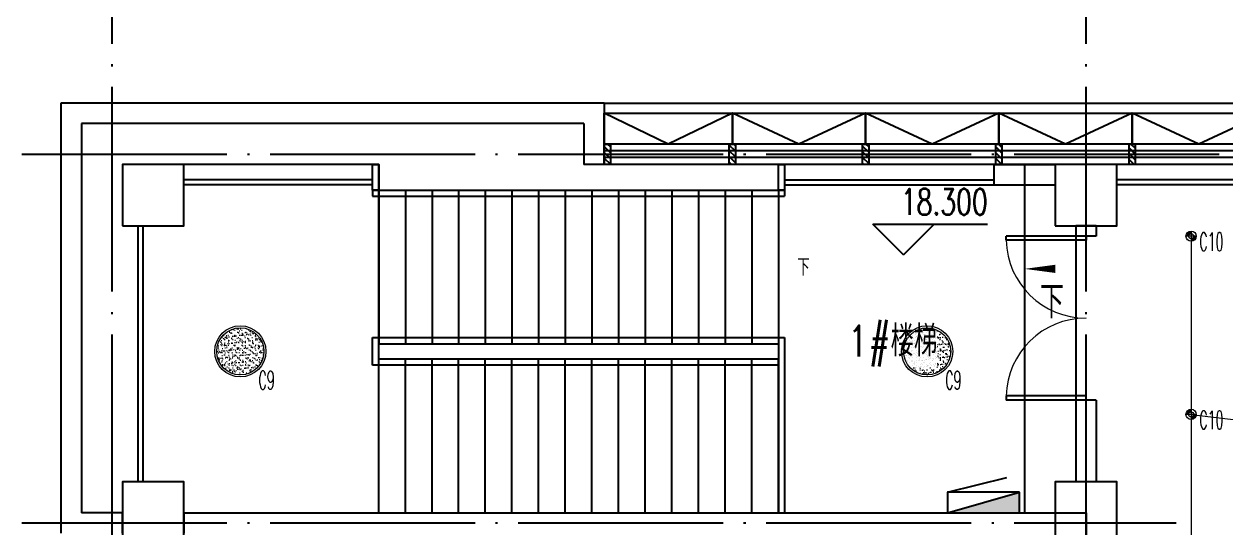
# Model space of a CAD drawing. Extents: x -621157 to 1764546, y -106808 to 741893.
# Drawn here: x 540209 to 551934, y 140882 to 145804 of the extents above; entities that cross this region are included whole.
import ezdxf
from ezdxf.enums import TextEntityAlignment as Align
from ezdxf.xclip import XClip

# ---------------------------------------------------------------- set-up
doc = ezdxf.new("R2010")
doc.units = 0
doc.header["$LTSCALE"] = 1000
doc.header["$MEASUREMENT"] = 0
doc.header["$XCLIPFRAME"] = 0
doc.linetypes.add('XREF-A-101-平面图_t3$0$DOTE', pattern=[2.42, 2, -0.2, 0.02, -0.2])
for name, color, linetype in [('0-底图', 7, 'Continuous'), ('WIRE-照明', 4, 'Continuous'), ('XREF-A-101-平面图_t3$0$A-COLUMN', 8, 'Continuous'), ('XREF-A-101-平面图_t3$0$A-CURTWALL', 8, 'Continuous'), ('XREF-A-101-平面图_t3$0$A-DIM_ELEV', 8, 'Continuous'), ('XREF-A-101-平面图_t3$0$A-DOTE', 8, 'Continuous'), ('XREF-A-101-平面图_t3$0$A-GROUND', 8, 'Continuous'), ('XREF-A-101-平面图_t3$0$A-LEAD-AROW', 8, 'Continuous'), ('XREF-A-101-平面图_t3$0$A-RAIL', 8, 'Continuous'), ('XREF-A-101-平面图_t3$0$A-ROOM-CH', 8, 'Continuous'), ('XREF-A-101-平面图_t3$0$A-SEE', 8, 'Continuous'), ('XREF-A-101-平面图_t3$0$A-WALL-FILL', 8, 'Continuous'), ('XREF-A-101-平面图_t3$0$A-WINDOW', 8, 'Continuous'), ('XREF-A-101-平面图_t3$0$A-开启符号', 8, 'Continuous'), ('XREF-A-101-平面图_t3$0$DIM_SYMB', 8, 'Continuous'), ('XREF-A-101-平面图_t3$0$EQUIP_消火栓', 8, 'Continuous'), ('XREF-A-101-平面图_t3$0$PUB_TEXT', 8, 'Continuous'), ('XREF-A-101-平面图_t3$0$STAIR', 8, 'Continuous')]:
    doc.layers.add(name, color=color, linetype=linetype)
doc.layers.add('00-照明回路线', color=6, linetype='Continuous', lineweight=0)
doc.layers.add('LIGHT-INF', color=6, linetype='Continuous', lineweight=0)
doc.styles.add('INF DIM', font='SIMPLEX.SHX', dxfattribs={"width": 0.7, "bigfont": 'hztxt.shx'})
doc.styles.add('XREF-A-101-平面图_t3$0$-HZDXCROMANS', font='ROMANS.shx', dxfattribs={"bigfont": 'HZDXC.shx'})
doc.styles.add('XREF-A-101-平面图_t3$0$_TCH_DIM', font='SIMPLEX', dxfattribs={"bigfont": 'GBCBIG'})
doc.styles.add('XREF-A-101-平面图_t3$0$A-STANDARD', font='SIMPLEX', dxfattribs={"bigfont": 'GBCBIG'})

# ---------------------------------------------------------------- blocks, each defined once
blk = doc.blocks.new('XREF-A-101-平面图_t3$0$柱网4F')
at = {"layer": 'XREF-A-101-平面图_t3$0$A-COLUMN'}
for points in [[(100, -700), (700, -700), (700, -100), (100, -100)], [(9200, -700), (9800, -700), (9800, -100), (9200, -100)], [(100, -3800), (700, -3800), (700, -3200), (100, -3200)], [(9200, -3800), (9800, -3800), (9800, -3200), (9200, -3200)]]:
    blk.add_lwpolyline(points, close=True, dxfattribs=at)
blk = doc.blocks.new('XREF-A-101-平面图_t3$0$G$C869EB286')
at = {"layer": 'XREF-A-101-平面图_t3$0$A-WINDOW'}
h = blk.add_hatch(dxfattribs=at)
h.set_pattern_fill('ANSI31', color=256, scale=25)
h.set_pattern_definition([(45, (-143.957, -89940), (-28.0633, 28.0633), [])])
h.paths.add_polyline_path([(0, 60), (200, 60), (200, 0), (0, 0)])
blk.add_lwpolyline([(0, 60), (200, 60), (200, 0), (0, 0)], close=True, dxfattribs=at)
blk = doc.blocks.new('XREF-A-101-平面图_t3$0$G$C85FD1FAF')
at = {"layer": 'XREF-A-101-平面图_t3$0$DIM_SYMB'}
blk.add_lwpolyline([(6630, -1100, 0, 0, 0), (1444, -1100, 0, 0, 0), (1444, -2750, 0, 0, 0), (6220, -2750, 40, 0, 0), (6370, -2750, 0, 0, 0)], format="xyseb", dxfattribs=at)
at = {"layer": 'XREF-A-101-平面图_t3$0$STAIR'}
for p, q in [((2600, -100), (700, -100)), ((2600, -3500), (2600, -100)), ((2540, -350), (6560, -350)), ((2540, -350), (2540, -410)), ((2600, -350), (6500, -350)), ((2600, -350), (2600, -1850)), ((2860, -350), (2860, -1850)), ((3120, -350), (3120, -1850)), ((3380, -350), (3380, -1850)), ((3640, -350), (3640, -1850)), ((3900, -350), (3900, -1850)), ((4160, -350), (4160, -1850)), ((4420, -350), (4420, -1850)), ((4680, -350), (4680, -1850)), ((4940, -350), (4940, -1850)), ((5200, -350), (5200, -1850)), ((5460, -350), (5460, -1850)), ((5720, -350), (5720, -1850)), ((5980, -350), (5980, -1850)), ((6240, -350), (6240, -1850)), ((6500, -350), (6500, -1850)), ((6560, -350), (6560, -410)), ((2540, -410), (6560, -410)), ((2540, -2060), (2540, -1790)), ((2540, -1790), (6560, -1790)), ((2600, -1850), (6500, -1850)), ((2600, -2000), (2600, -1850)), ((2600, -1850), (6500, -1850)), ((6500, -1850), (6500, -3500)), ((6560, -1790), (6560, -3500)), ((6500, -2060), (2540, -2060)), ((6500, -2000), (2600, -2000)), ((2600, -3500), (2600, -2000)), ((6500, -2000), (2600, -2000)), ((2860, -3500), (2860, -2000)), ((3120, -3500), (3120, -2000)), ((3380, -3500), (3380, -2000)), ((3640, -3500), (3640, -2000)), ((3900, -3500), (3900, -2000)), ((4160, -3500), (4160, -2000)), ((4420, -3500), (4420, -2000)), ((4680, -3500), (4680, -2000)), ((4940, -3500), (4940, -2000)), ((5200, -3500), (5200, -2000)), ((5460, -3500), (5460, -2000)), ((5720, -3500), (5720, -2000)), ((5980, -3500), (5980, -2000)), ((6240, -3500), (6240, -2000)), ((6500, -3500), (6500, -2000)), ((6500, -2060), (6500, -2000))]:
    blk.add_line(p, q, dxfattribs=at)
for points in [[(2600, -350), (2540, -350), (2540, -100), (2600, -100)], [(6560, -350), (6500, -350), (6500, -100), (6560, -100)]]:
    blk.add_lwpolyline(points, close=True, dxfattribs=at)
at = {"layer": 'XREF-A-101-平面图_t3$0$PUB_TEXT', "style": 'XREF-A-101-平面图_t3$0$_TCH_DIM'}
blk.add_text('下', height=169, dxfattribs=at).set_placement((6683, -1187))
blk = doc.blocks.new('XREF-A-101-平面图_t3$0$ROOM')
at = {"layer": 'XREF-A-101-平面图_t3$0$A-ROOM-CH', "style": 'XREF-A-101-平面图_t3$0$-HZDXCROMANS', "width": 0.6}
for tag, p in [('中文房间名称', (0, -1000)), ('英文房间名称', (0, -1500))]:
    blk.add_attdef(tag, text='', height=300, dxfattribs=at).set_placement(p, align=Align.CENTER)
blk = doc.blocks.new('XREF-A-101-平面图_t3$0$$TWTSYS$00000508')
for p, q in [((-0.5, 0.5), (0.324, 1.224)), ((-0.5, 0.5), (-0.5, -0.5)), ((-0.5, -0.5), (0.5, 0.5)), ((0.5, 0.5), (-0.5, 0.5)), ((0.5, -0.5), (0.5, 0.5)), ((-0.5, -0.5), (0.5, -0.5))]:
    blk.add_line(p, q)
blk.add_solid([(0.5, -0.5), (0.5, 0.5), (-0.5, -0.5)])
blk = doc.blocks.new('XREF-A-101-平面图_t3$0$G$C156FCA62')
at = {"layer": 'XREF-A-101-平面图_t3$0$EQUIP_消火栓', "xscale": -700, "yscale": -200, "zscale": 700, "rotation": 180}
blk.add_blockref('XREF-A-101-平面图_t3$0$$TWTSYS$00000508', (8500, 336600), dxfattribs=at)
blk = doc.blocks.new('XREF-A-101-平面图_t3$0$轴网(3)')
at = {"layer": 'XREF-A-101-平面图_t3$0$A-DOTE', "linetype": 'XREF-A-101-平面图_t3$0$DOTE'}
for p, q in [((0, -3300), (0, 43300)), ((9500, -3300), (9500, 43300)), ((-3300, 40000), (69800, 40000)), ((-3300, 36400), (10380.6, 36400))]:
    blk.add_line(p, q, dxfattribs=at)
blk = doc.blocks.new('XREF-A-101-平面图_t3$0$G$C646F86AA')
at = {"layer": 'XREF-A-101-平面图_t3$0$EQUIP_消火栓', "xscale": -700, "yscale": -200, "zscale": 700, "rotation": 180}
blk.add_blockref('XREF-A-101-平面图_t3$0$$TWTSYS$00000508', (8500, 336600), dxfattribs=at)
blk = doc.blocks.new('XREF-A-101-平面图_t3$0$DOOR2DLIB$SYSLIB$00000108')
at = {"color": 0}
for p, q in [((-0.5, 0), (-0.5, 0.4875)), ((-0.475, 0.4875), (-0.5, 0.4875)), ((-0.475, 0), (-0.475, 0.4875)), ((0.475, 0), (0.475, 0.4875)), ((0.475, 0.4875), (0.5, 0.4875)), ((0.5, 0), (0.5, 0.4875)), ((-0.5, 0), (-0.475, 0)), ((0.5, 0), (0.475, 0))]:
    blk.add_line(p, q, dxfattribs=at)
at = {"color": 0, "lineweight": 13}
for centre, start, end in [((-0.4875, 0), 0, 88.53072), ((0.4875, 0), 91.46928, 180)]:
    blk.add_arc(centre, 0.4875, start, end, dxfattribs=at)
blk = doc.blocks.new('XREF-A-101-平面图_t3')
at = {"layer": 'XREF-A-101-平面图_t3$0$A-CURTWALL'}
for p, q in [((235900, 340100), (204800, 340100)), ((204800, 339900), (204800, 340100)), ((235900, 340033), (204800, 340033)), ((235900, 339967), (204800, 339967)), ((235900, 339900), (204800, 339900))]:
    blk.add_line(p, q, dxfattribs=at)
at = {"layer": 'XREF-A-101-平面图_t3$0$A-DIM_ELEV'}
for p, q in [((207719, 339018), (207419, 339318)), ((207419, 339318), (208540, 339318)), ((207719, 339018), (208019, 339318))]:
    blk.add_line(p, q, dxfattribs=at)
at = {"layer": 'XREF-A-101-平面图_t3$0$A-GROUND'}
blk.add_lwpolyline([(208900, 339900), (208900, 336500)], dxfattribs=at)
at = {"layer": 'XREF-A-101-平面图_t3$0$A-LEAD-AROW'}
blk.add_lwpolyline([(209400, 338881, 0, 0, 0), (208900, 338881, 0, 80, 0), (209200, 338881, 0, 0, 0)], format="xyseb", dxfattribs=at)
at = {"layer": 'XREF-A-101-平面图_t3$0$A-RAIL'}
for points in [[(202540, 339750), (200700, 339750)], [(202540, 339700), (200700, 339700)], [(206560, 339750), (208600, 339750)], [(206560, 339700), (208600, 339700)], [(218650, 339750), (209800, 339750)], [(218650, 339700), (209800, 339700)], [(200250, 339300), (200250, 336800)], [(200300, 339300), (200300, 336800)]]:
    blk.add_lwpolyline(points, dxfattribs=at)
at = {"layer": 'XREF-A-101-平面图_t3$0$A-SEE'}
blk.add_lwpolyline([(204800, 340500), (235900, 340500)], dxfattribs=at)
at = {"layer": 'XREF-A-101-平面图_t3$0$A-WALL-FILL', "color": 171}
for p, q in [((204800, 340500), (199500, 340500)), ((199500, 340500), (199500, 336300)), ((204800, 340500), (204800, 339900)), ((204600, 340300), (199700, 340300)), ((199700, 340300), (199700, 336500)), ((204600, 340300), (204600, 339900)), ((204800, 339900), (204600, 339900)), ((208600, 339900), (209200, 339900)), ((208600, 339900), (208600, 339700)), ((209200, 339900), (209200, 339700)), ((208600, 339700), (209200, 339700)), ((209400, 339300), (209400, 339200)), ((209600, 339300), (209400, 339300)), ((209600, 339300), (209600, 339200)), ((209400, 337600), (209400, 336800)), ((209600, 337600), (209600, 336800)), ((209600, 336800), (209400, 336800)), ((200000, 336500), (199700, 336500)), ((200100, 336500), (200000, 336500)), ((200100, 336300), (200100, 336500)), ((200700, 336500), (204400, 336500)), ((200700, 336500), (200700, 336300)), ((204400, 336500), (207400, 336500)), ((207400, 336500), (209500, 336500)), ((209500, 336500), (209500, 335640))]:
    blk.add_line(p, q, dxfattribs=at)
for points in [[(209600, 339200), (209400, 339200)], [(209600, 337600), (209400, 337600)]]:
    blk.add_lwpolyline(points, dxfattribs=at)
at = {"layer": 'XREF-A-101-平面图_t3$0$A-WINDOW'}
blk.add_line((209400, 339200), (209400, 337600), dxfattribs=at)
at = {"layer": 'XREF-A-101-平面图_t3$0$A-开启符号', "linetype": 'Continuous'}
for points in [[(206050, 340400), (206050, 340100), (204800, 340100), (204800, 340400)], [(207350, 340400), (207350, 340100), (206050, 340100), (206050, 340400)], [(208650, 340400), (208650, 340100), (207350, 340100), (207350, 340400)], [(209950, 340400), (209950, 340100), (208650, 340100), (208650, 340400)], [(211250, 340400), (211250, 340100), (209950, 340100), (209950, 340400)]]:
    blk.add_lwpolyline(points, close=True, dxfattribs=at)
for points in [[(206050, 340400), (205425, 340100), (204800, 340400)], [(207350, 340400), (206700, 340100), (206050, 340400)], [(208650, 340400), (208000, 340100), (207350, 340400)], [(209950, 340400), (209300, 340100), (208650, 340400)], [(211250, 340400), (210600, 340100), (209950, 340400)]]:
    blk.add_lwpolyline(points, dxfattribs=at)
for name, p in [('XREF-A-101-平面图_t3$0$G$C156FCA62', (200000, 0)), ('XREF-A-101-平面图_t3$0$G$C646F86AA', (200000, 0)), ('XREF-A-101-平面图_t3$0$G$C646F86AA', (200000, 0)), ('XREF-A-101-平面图_t3$0$G$C85FD1FAF', (200000, 340000))]:
    blk.add_blockref(name, p)
at = {"layer": 'XREF-A-101-平面图_t3$0$A-COLUMN'}
blk.add_blockref('XREF-A-101-平面图_t3$0$柱网4F', (200000, 340000), dxfattribs=at)
at = {"layer": 'XREF-A-101-平面图_t3$0$A-DOTE'}
blk.add_blockref('XREF-A-101-平面图_t3$0$轴网(3)', (200000, 300000), dxfattribs=at)
at = {"layer": 'XREF-A-101-平面图_t3$0$A-ROOM-CH'}
ref = blk.add_blockref('XREF-A-101-平面图_t3$0$ROOM', (207611, 339026), dxfattribs=at)
ref.add_attrib('中文房间名称', '1#楼梯', dxfattribs={"height": 300, "style": 'XREF-A-101-平面图_t3$0$-HZDXCROMANS', "width": 0.8}).set_placement((207611, 338026), align=Align.CENTER)
at = {"layer": 'XREF-A-101-平面图_t3$0$A-WINDOW', "rotation": 270}
for p in [(204800, 340100), (206020, 340100), (207320, 340100), (208620, 340100), (209920, 340100)]:
    blk.add_blockref('XREF-A-101-平面图_t3$0$G$C869EB286', p, dxfattribs=at)
at = {"layer": 'XREF-A-101-平面图_t3$0$A-WINDOW', "xscale": -1600, "yscale": -1600, "zscale": -1600, "rotation": 270.0000000000008}
blk.add_blockref('XREF-A-101-平面图_t3$0$DOOR2DLIB$SYSLIB$00000108', (209500, 338400), dxfattribs=at)
at = {"layer": 'XREF-A-101-平面图_t3$0$A-DIM_ELEV', "color": 7, "style": 'XREF-A-101-平面图_t3$0$A-STANDARD', "width": 0.705882}
blk.add_text('18.300', height=255, dxfattribs=at).set_placement((207693, 339408))
at = {"layer": 'XREF-A-101-平面图_t3$0$A-LEAD-AROW', "color": 7, "style": 'XREF-A-101-平面图_t3$0$A-STANDARD'}
blk.add_text('下', height=320, dxfattribs=at).set_placement((209053, 338398))
blk = doc.blocks.new('*U24690')
h = blk.add_hatch(color=8)
h.dxf.hatch_style = 1
h.paths.add_polyline_path([(-50, 0), (-24, 0, -0.414214), (0, 24), (0, 50, 0.414214)])
h.paths.add_polyline_path([(0, -24), (0, -50, 0.414214), (50, 0), (24, 0, -0.414214)])
at = {"color": 8}
for points in [[(50, 0), (-50, 0)], [(0, 50), (0, -50)]]:
    blk.add_lwpolyline(points, dxfattribs=at)
blk.add_circle((0, 0), 50)
blk.add_circle((0, 0), 24.5, dxfattribs=at)
at = {"style": 'INF DIM', "width": 0.5}
blk.add_text('C10', height=180, dxfattribs=at).set_placement((81, -144))
blk = doc.blocks.new('A$C8c40f85b')
h = blk.add_hatch()
h.set_pattern_fill('AR-SAND', color=251)
h.set_pattern_definition([(37.5, (-207815.466, -137699.18), (-1.600031, 48.941324), [0, -38.608, 0, -43.18, 0, -41.275]), (7.5, (-207815.466, -137699.18), (44.952328, 71.68251), [0, -20.828, 0, -34.798, 0, -13.335]), (327.5, (-207846.71, -137699.18), (79.099237, 0.1437185), [0, -12.7, 0, -45.72, 0, -59.69]), (317.5, (-207846.71, -137699.18), (76.355645, 22.292932), [0, -6.35, 0, -29.972, 0, -34.29])])
edge = h.paths.add_edge_path()
edge.add_arc((0, 0), 230, 0, 360)
blk.add_circle((0, 0), 250)
at = {"color": 251}
blk.add_circle((0, 0), 230, dxfattribs=at)
at = {"style": 'INF DIM', "width": 0.5}
blk.add_text('C9', height=180, dxfattribs=at).set_placement((177, -371))
blk = doc.blocks.new('G$CAFCF25F8')
at = {"layer": 'LIGHT-INF', "color": 6}
for name, p in [('*U24690', (10525, -800)), ('A$C8c40f85b', (1250, -1925)), ('A$C8c40f85b', (7950, -1925)), ('*U24690', (10525, -2540))]:
    blk.add_blockref(name, p, dxfattribs=at)
blk = doc.blocks.new('G$C336BFCAD')
at = {"layer": '00-照明回路线', "ltscale": 5}
for p, q in [((10425, -700), (10425, -9500)), ((10425, -2440), (11250, -2540))]:
    blk.add_line(p, q, dxfattribs=at)

msp = doc.modelspace()

# ---------------------------------------------------------------- block references
at = {"layer": '0-底图'}
ref = msp.add_blockref('XREF-A-101-平面图_t3', (341069, -195468), dxfattribs=at)
XClip(ref).set_block_clipping_path([(188448.3743934482, 326558.5441184833), (279528.158095957, 347442.7434896522)])

# ---------------------------------------------------------------- next in the draw order: block references
at = {"layer": 'WIRE-照明'}
msp.add_blockref('G$CAFCF25F8', (541069, 144532), dxfattribs=at)

# ---------------------------------------------------------------- next in the draw order: block references
msp.add_blockref('G$C336BFCAD', (541169, 144432), dxfattribs=at)

doc.saveas('drawing.dxf')
